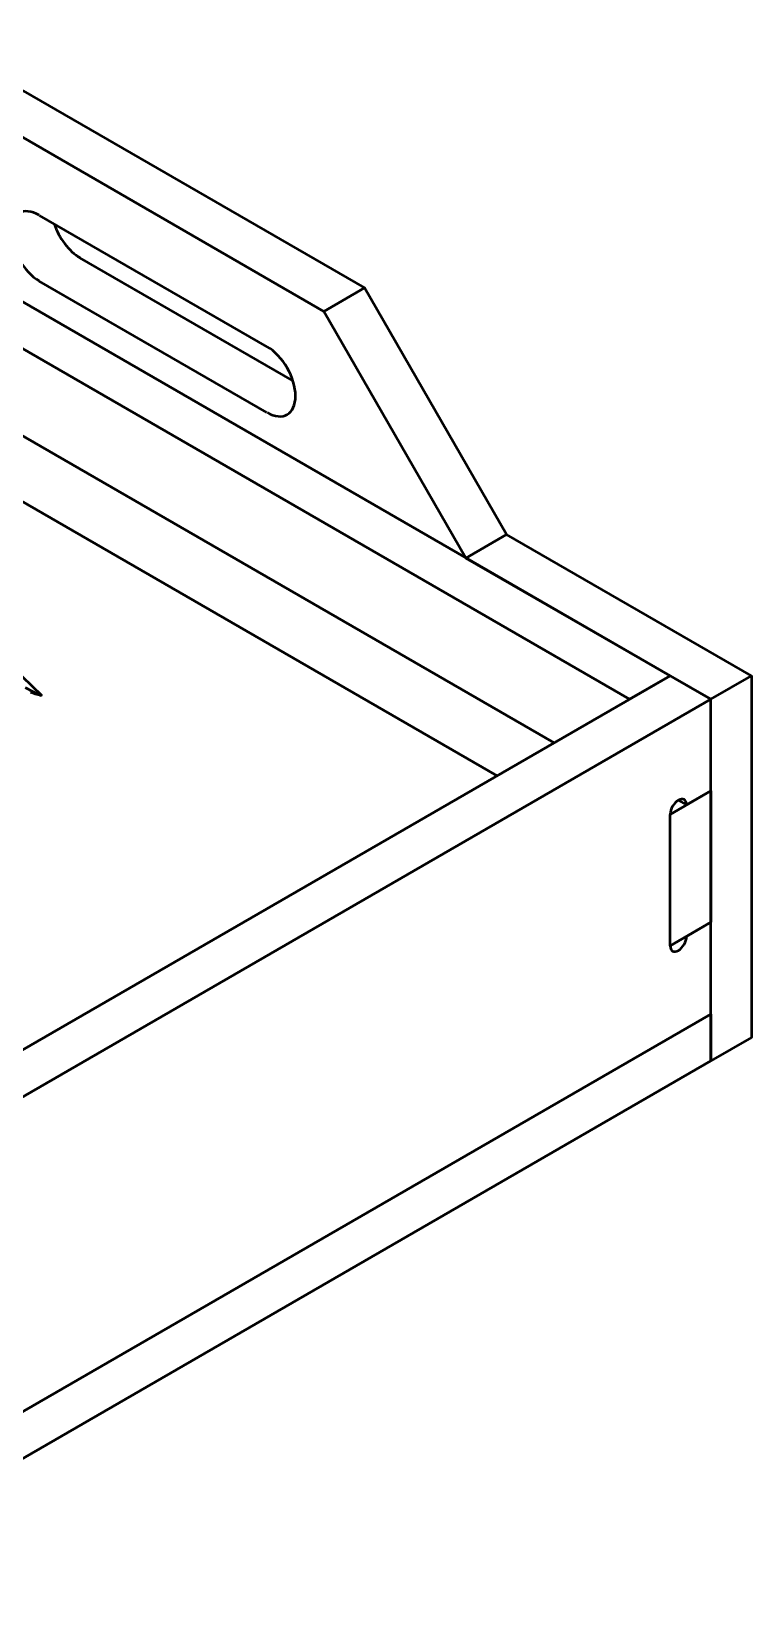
# Model space of a CAD drawing. Header units: inches. Extents: x 10737 to 13492, y 903 to 4091.
# Drawn here: x 13314.5 to 13491.5, y 3660.6 to 4048.9 of the extents above; entities that cross this region are included whole.
import ezdxf

# ---------------------------------------------------------------- set-up
doc = ezdxf.new("R2010")
doc.units = ezdxf.units.IN
doc.header["$MEASUREMENT"] = 0
doc.layers.add('PDF5_Geometry', color=7, linetype='Continuous')

# ---------------------------------------------------------------- blocks, each defined once
blk = doc.blocks.new('Base Mobio')
at = {"layer": 'PDF5_Geometry', "lineweight": 50}
for points in [[(13277.34, 4014.16), (13217.11, 4048.94), (13207.12, 4043.2), (13267.34, 4008.42), (13302.36, 4028.65), (13312.36, 4034.4), (13396.34, 3985.91)], [(13431.3, 3925.27), (13396.34, 3985.91), (13386.35, 3980.16), (13302.36, 4028.65)], [(13442.98, 3874.08), (13217.23, 4004.41)], [(13316.31, 4003.75), (13372.34, 3971.42)], [(13378.62, 3963.16), (13326.3, 3993.33)], [(13218.43, 3987.52), (13428.97, 3866)], [(13372.34, 3955.26), (13316.31, 3987.58)], [(13491.53, 3890.55), (13431.3, 3925.27), (13421.31, 3919.52), (13386.35, 3980.16)], [(13312.12, 3890.37), (13316.9, 3885.82), (13316.73, 3885.76), (13316.73, 3885.7), (13316.07, 3885.88), (13315.47, 3886.06), (13314.87, 3886.3), (13314.21, 3886.47)], [(13473.51, 3859.96), (13475.54, 3858.82), (13481.53, 3862.29), (13481.53, 3884.8), (13421.31, 3919.52)], [(13255.13, 3733.88), (13257.16, 3732.75), (13247.16, 3726.94), (13247.16, 3749.45), (13237.17, 3755.25), (13471.53, 3890.55), (13481.53, 3884.8), (13247.16, 3749.45), (13186.94, 3784.23), (13176.94, 3778.48), (13141.92, 3839.06)], [(13471.53, 3824.16), (13471.53, 3856.48)], [(13253.15, 3698.09), (13247.16, 3694.61), (13247.16, 3672.1), (13481.53, 3807.4), (13481.53, 3829.96), (13475.54, 3826.49)]]:
    blk.add_lwpolyline(points, dxfattribs=at)
for points in [[(13217.11, 4037.39), (13207.12, 4031.64), (13461.53, 3884.8), (13471.53, 3890.55)], [(13481.53, 3795.9), (13481.53, 3884.8), (13491.53, 3890.55), (13491.53, 3801.65)], [(13481.53, 3862.29), (13481.53, 3829.96), (13471.53, 3824.16), (13471.53, 3856.48)], [(13481.53, 3795.9), (13247.16, 3660.55), (13247.16, 3672.1), (13481.53, 3807.4)]]:
    blk.add_lwpolyline(points, close=True, dxfattribs=at)
blk.add_lwpolyline([(13312.89, 3887.67), (13314.81, 3886.71), (13316.73, 3885.76, 0.003102), (13316.92, 3885.91)], format="xyb", dxfattribs=at)
for points in [[(13316.36, 4003.81), (13312.49, 4006.04), (13309.36, 4004.23), (13309.36, 3999.76)], [(13320.03, 4001.66), (13321.19, 3998.16), (13323.66, 3994.94), (13326.36, 3993.38)], [(13309.36, 3999.76), (13309.36, 3995.3), (13312.5, 3989.87), (13316.37, 3987.63)], [(13379.4, 3959.35), (13379.4, 3963.81), (13376.26, 3969.25), (13372.4, 3971.48)], [(13372.4, 3955.3), (13376.27, 3953.07), (13379.4, 3954.88), (13379.4, 3959.35)], [(13475.58, 3858.83), (13475.58, 3860.11), (13474.68, 3860.63), (13473.57, 3859.99)], [(13473.57, 3859.99), (13472.46, 3859.35), (13471.56, 3857.79), (13471.56, 3856.51)], [(13473.57, 3823.02), (13474.68, 3823.66), (13475.59, 3825.22), (13475.58, 3826.5)], [(13471.56, 3824.18), (13471.56, 3822.9), (13472.46, 3822.38), (13473.57, 3823.02)]]:
    blk.add_open_spline(points, degree=3, dxfattribs=at)

msp = doc.modelspace()

# ---------------------------------------------------------------- block references
msp.add_blockref('Base Mobio', (0, 0))

doc.saveas('drawing.dxf')
